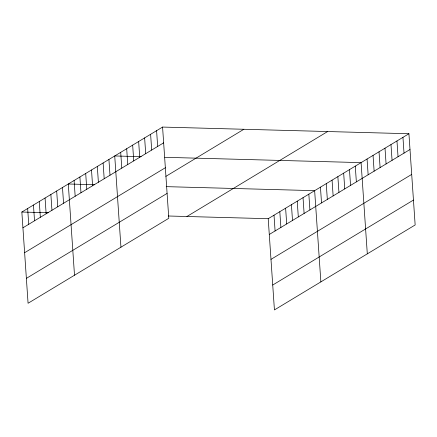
<?xml version="1.0" encoding="UTF-8"?>
<svg xmlns="http://www.w3.org/2000/svg" width="437" height="437" viewBox="0 0 437 437"><rect width="100%" height="100%" fill="white"/><g stroke="black" fill="none" stroke-linecap="round" stroke-linejoin="round"><path stroke-width="0.66" d="M162.575 127.069L168.791 218.298L28.072 303.262L21.85 212.032L162.575 127.069L408.928 133.738L415.15 224.968L274.425 309.931L268.209 218.702L408.928 133.738M22.926 227.803L163.651 142.833M24.625 252.706L165.344 167.737M165.842 176.384L243.873 129.27M26.373 278.364L167.098 193.394M186.91 216.501L327.635 131.537M269.279 234.467L410.004 149.503M270.978 259.37L411.703 174.407M272.726 285.028L413.451 200.064M141.151 156.67L114.729 155.954L120.945 247.189M164.864 157.315L361.082 162.624L367.304 253.853M94.709 184.709L68.287 183.993L74.508 275.228M166.207 186.648L314.645 190.663L320.867 281.892M21.85 212.032L48.272 212.748M168.294 215.998L268.209 218.702M402.952 137.349L404.023 153.114M396.971 140.96L398.041 156.725M390.989 144.571L392.065 160.335M385.008 148.181L386.084 163.946M379.026 151.792L380.103 167.557M373.045 155.403L374.121 171.167M367.064 159.013L368.14 174.778M355.281 166.131L356.357 181.896M349.474 169.632L350.55 185.403M343.668 173.139L344.744 188.904M337.867 176.646L338.937 192.411M332.06 180.148L333.136 195.918M326.253 183.655L327.329 199.419M320.452 187.156L321.523 202.926M308.839 194.17L309.915 209.935M303.038 197.671L304.108 213.442M297.231 201.178L298.307 216.943M291.424 204.68L292.5 220.45M285.623 208.187L286.694 223.952M279.817 211.694L280.893 227.458M274.01 215.195L275.086 230.965M156.593 130.679L157.67 146.444M150.612 134.29L151.688 150.055M144.631 137.901L145.707 153.666M138.649 141.512L139.725 157.282M132.668 145.122L133.744 160.892M126.692 148.733L127.762 164.503M120.71 152.344L121.781 168.114M108.922 159.461L109.998 175.226M103.116 162.968L104.192 178.733M97.314 166.47L98.391 182.24M91.508 169.977L92.584 185.741M85.701 173.484L86.777 189.248M79.9 176.985L80.976 192.755M74.093 180.492L75.169 196.257M62.486 187.5L63.562 203.265M56.679 191.007L57.755 206.772M50.872 194.509L51.948 210.279M45.071 198.016L46.142 213.78M39.264 201.517L40.341 217.287M33.458 205.024L34.534 220.789M27.657 208.531L28.727 224.296"/></g></svg>
